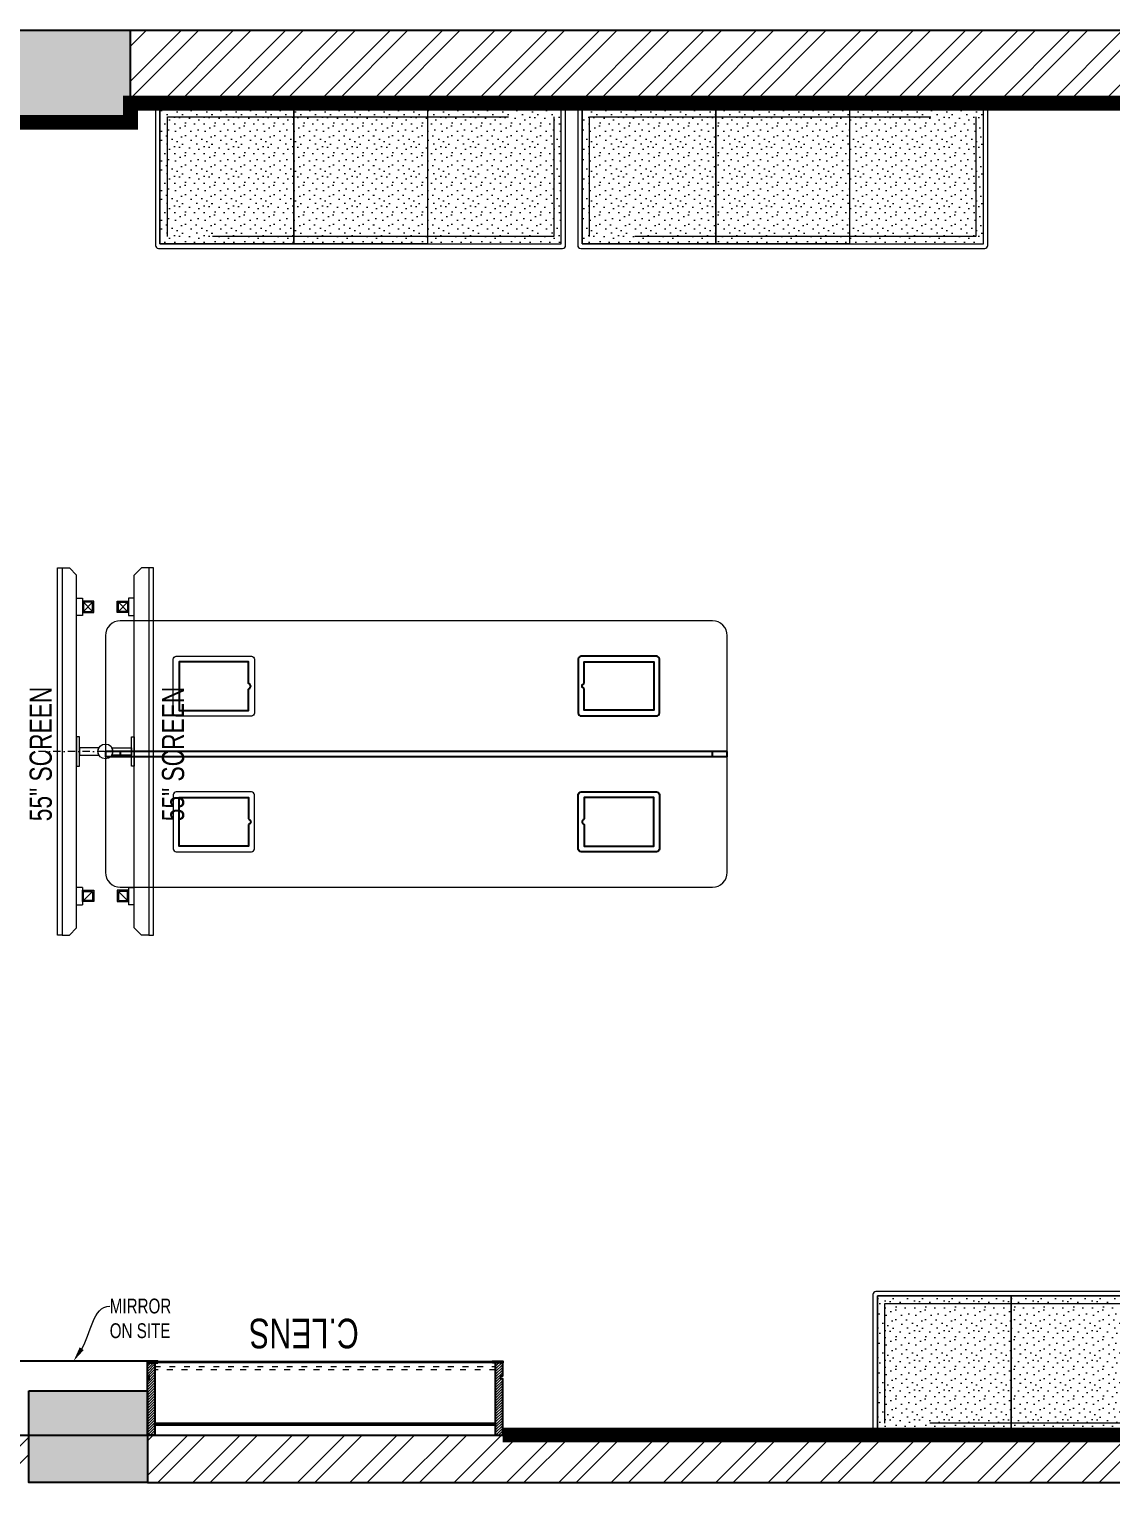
# Model space of a CAD drawing. Header units: feet. Extents: x 8814516 to 8843247, y -5932511 to -5925706.
# Drawn here: x 8831015 to 8834668, y -5930621 to -5925706 of the extents above; entities that cross this region are included whole.
import ezdxf
from ezdxf import colors
from ezdxf.entities.mleader import LeaderData, LeaderLine
from ezdxf.math import Vec2, Vec3

# ---------------------------------------------------------------- set-up
doc = ezdxf.new("R2010")
doc.units = ezdxf.units.FT
doc.header["$LTSCALE"] = 33
doc.header["$MEASUREMENT"] = 0
for name, pattern in [('ACAD_ISO03W100', [30, 12, -18]), ('DASHDOT2', [0.5, 0.25, -0.125, 0, -0.125]), ('HIDDEN2', [4.7625, 3.175, -1.5875])]:
    doc.linetypes.add(name, pattern=pattern)
doc.layers.add('A-WALL', color=1, linetype='Continuous')
doc.layers.add('column', color=10, linetype='Continuous')
for name, color, linetype, lineweight in [('A-WALL HATCH', 251, 'Continuous', 0), ('column hatch', 5, 'Continuous', 0), ('LENS-DIM', 252, 'Continuous', 5), ('LENS-HATCH', 251, 'Continuous', 5), ('LENS-TEXT', 31, 'Continuous', 5), ('LENS_PARTITION', 21, 'Continuous', 25), ('LK-EQPMT', 3, 'Continuous', 18), ('LK-FF&E FLOOR', 1, 'Continuous', 9), ('LK-FF&E WALL', 1, 'Continuous', 9), ('LK-IT', 3, 'Continuous', 18), ('LK-MIRROR', 133, 'Continuous', 13), ('LN-ELEVATION-1', 81, 'Continuous', 25), ('LN-ELEVATION-2', 103, 'Continuous', 20), ('LN-ELEVATION-3', 125, 'Continuous', 18), ('LN-ELEVATION-4', 145, 'Continuous', 13), ('LN-ELEVATION-5', 167, 'Continuous', 5), ('LN-HATCH', 251, 'Continuous', 0), ('PLANO-TXT', 252, 'Continuous', 5)]:
    doc.layers.add(name, color=color, linetype=linetype, lineweight=lineweight)
doc.styles.add('LK TXT', font='GILC____.TTF', dxfattribs={"height": 100})
doc.styles.get("Standard").update_dxf_attribs({"font": 'GILC____.TTF'})

# ---------------------------------------------------------------- blocks, each defined once
blk = doc.blocks.new('CLENS 1200')
at = {"layer": 'LN-HATCH', "ltscale": 0.5}
h = blk.add_hatch(dxfattribs=at)
h.set_pattern_fill('ANSI31', color=256, scale=2)
h.set_pattern_definition([(45, (4092853.4493, 1690921.992), (-4.4901280605, 4.4901280605), [])])
h.paths.add_polyline_path([(0, 250), (0, 60), (6, 60), (6, 50), (0, 50), (0, 6), (25, 6), (25, 250)])
h.paths.add_polyline_path([(1175, 210), (25, 210), (25, 216), (1175, 216)])
h.paths.add_polyline_path([(35, 6), (35, 0), (0, 0), (0, 6)])
h.paths.add_polyline_path([(1200, 250), (1200, 60), (1194, 60), (1194, 50), (1200, 50), (1200, 6), (1175, 6), (1175, 250)])
h.paths.add_polyline_path([(1165, 6), (1165, 0), (1200, 0), (1200, 6)])
at = {"layer": 'LN-ELEVATION-1', "ltscale": 0.5}
for points in [[(0, 250), (0, 60), (6, 60), (6, 50), (0, 50), (0, 6), (25, 6), (25, 250)], [(1200, 250), (1200, 60), (1194, 60), (1194, 50), (1200, 50), (1200, 6), (1175, 6), (1175, 250)], [(1175, 210), (25, 210), (25, 216), (1175, 216)], [(35, 6), (35, 0), (0, 0), (0, 6)], [(1165, 6), (1165, 0), (1200, 0), (1200, 6)]]:
    blk.add_lwpolyline(points, close=True, dxfattribs=at)
at = {"layer": 'LN-ELEVATION-3', "ltscale": 0.5}
for p, q in [((25, 250), (1175, 250)), ((35, 6), (1165, 6)), ((1165, 0), (35, 0))]:
    blk.add_line(p, q, dxfattribs=at)
at = {"layer": 'LN-ELEVATION-4', "linetype": 'ACAD_ISO03W100', "ltscale": 0.05}
blk.add_lwpolyline([(25, 30), (1175, 30), (1175, 18), (25, 18)], close=True, dxfattribs=at)
blk = doc.blocks.new('A$C547b97a2')
at = {"layer": 'A-WALL HATCH'}
h = blk.add_hatch(dxfattribs=at)
h.set_pattern_fill('ANSI32', color=256, scale=333)
h.set_pattern_definition([(45, (-3360310.43, 5510283.79), (-88.2999593, 88.2999593), []), (45, (-3360251.56, 5510283.79), (-88.2999593, 88.2999593), [])])
h.paths.add_polyline_path([(7258, 0), (2193, 0), (2193, -245), (7258, -245)])
h.paths.add_polyline_path([(13313, 0), (7668, 0), (7668, -245), (13313, -245)])
h.paths.add_polyline_path([(19393, 0), (13713, 0), (13713, -245), (19393, -245)])
h.paths.add_polyline_path([(25043, 5), (19803, 5), (19803, -245), (25043, -245)])
h.paths.add_polyline_path([(25603, -295), (25373, -295), (25373, -825), (25603, -825)])
h.paths.add_polyline_path([(25603, -1225), (25373, -1225), (25373, -3005), (24629, -3005), (24629, -3155), (25373, -3155), (25373, -4670), (23893, -4670), (23893, -3005), (23753, -3005), (23753, -4675), (19960, -4675), (19960, -4905), (23893, -4900), (25603, -4900), (25603, -3155)])
h.paths.add_polyline_path([(7290, -4745), (1800, -4745), (1800, -4910), (7290, -4910)])
h.paths.add_polyline_path([(13370, -4745), (7690, -4745), (7690, -4905), (13370, -4905)])
h.paths.add_polyline_path([(19540, -4745), (13770, -4745), (13770, -4905), (19540, -4905)])
at = {"layer": 'column hatch'}
h = blk.add_hatch(color=251, dxfattribs=at)
h.dxf.hatch_style = 1
h.paths.add_polyline_path([(25603, -825), (25043, -825), (25043, -1225), (25603, -1225)])
h.paths.add_polyline_path([(2193, 0), (1423, 0), (1423, -300), (2193, -300), (2193, -230)])
h.paths.add_polyline_path([(7668, 0), (7258, 0), (7258, -245), (7258, -310), (7668, -310), (7668, -245)])
h.paths.add_polyline_path([(13713, 0), (13313, 0), (13313, -245), (13313, -310), (13713, -310), (13713, -230)])
h.paths.add_polyline_path([(19803, 5), (19393, 0), (19393, -230), (19393, -295), (19803, -295), (19803, -225)])
h.paths.add_polyline_path([(25603, 5), (25043, 5), (25043, -225), (25043, -295), (25373, -295), (25603, -295)])
h.paths.add_polyline_path([(19960, -4675), (19960, -4605), (19540, -4605), (19540, -4675), (19540, -4905), (19960, -4905)])
h.paths.add_polyline_path([(13770, -4595), (13370, -4595), (13370, -4675), (13370, -4905), (13770, -4905), (13770, -4675)])
h.paths.add_polyline_path([(7690, -4675), (7690, -4605), (7290, -4605), (7290, -4680), (7290, -4910), (7690, -4905)])
h.paths.add_polyline_path([(1800, -4680), (1800, -4600), (1430, -4600), (1430, -4880), (1430, -4910), (1800, -4910)])
at = {"layer": 'A-WALL'}
for p, q in [((19393, 0), (13713, 0)), ((19393, -245), (13713, -245)), ((13770, -4745), (19540, -4745)), ((13770, -4905), (19540, -4905))]:
    blk.add_line(p, q, dxfattribs=at)
at = {"layer": 'column'}
for p, q in [((13713, 0), (13313, 0)), ((13713, -230), (13713, 0)), ((13713, -230), (13713, -310)), ((13713, -310), (13313, -310))]:
    blk.add_line(p, q, dxfattribs=at)
blk.add_lwpolyline([(13370, -4595), (13770, -4595), (13770, -4675), (13770, -4905), (13370, -4905), (13370, -4675)], close=True, dxfattribs=at)
blk = doc.blocks.new('3 seater Bench 1385')
at = {"layer": 'LENS-HATCH', "lineweight": 0}
h = blk.add_hatch(dxfattribs=at)
h.set_pattern_fill('STIP1', color=177, scale=100, angle=270, pattern_type=2)
h.set_pattern_definition([(270, (6617025.25, -170439.11), (100, -2e-13), [0, -100]), (270, (6617009.25, -170451.11), (100, -2e-13), [0, -100]), (270, (6616985.25, -170446.11), (100, -2e-13), [0, -100]), (270, (6616962.25, -170481.11), (100, -2e-13), [0, -100]), (270, (6616998.25, -170478.11), (100, -2e-13), [0, -100]), (270, (6617022.25, -170505.11), (100, -2e-13), [0, -100]), (270, (6617029.25, -170470.11), (100, -2e-13), [0, -100]), (270, (6616988.25, -170512.11), (100, -2e-13), [0, -100]), (270, (6616956.25, -170507.11), (100, -2e-13), [0, -100]), (270, (6616941.25, -170433.11), (100, -2e-13), [0, -100]), (270, (6616961.25, -170451.11), (100, -2e-13), [0, -100]), (270, (6616942.25, -170465.11), (100, -2e-13), [0, -100]), (270, (6617006.25, -170526.11), (100, -2e-13), [0, -100]), (270, (6616981.25, -170494.11), (100, -2e-13), [0, -100]), (270, (6617014.25, -170486.11), (100, -2e-13), [0, -100]), (270, (6617005.25, -170503.11), (100, -2e-13), [0, -100]), (270, (6616978.25, -170467.11), (100, -2e-13), [0, -100]), (270, (6617032.25, -170495.11), (100, -2e-13), [0, -100]), (270, (6616973.25, -170526.11), (100, -2e-13), [0, -100]), (270, (6616943.25, -170523.11), (100, -2e-13), [0, -100])])
h.paths.add_polyline_path([(677.5, 227.5), (225.8, 227.5), (225.8, -227.5), (677.5, -227.5)])
h.paths.add_polyline_path([(-225.8, 227.5), (225.8, 227.5), (225.8, -227.5), (-225.8, -227.5)])
h.paths.add_polyline_path([(-677.5, 227.5), (-225.8, 227.5), (-225.8, -227.5), (-677.5, -227.5)])
at = {"layer": 'LN-ELEVATION-2', "ltscale": 0.5}
for points in [[(-677.5, 227.5), (-225.8, 227.5), (-225.8, -227.5), (-677.5, -227.5)], [(-225.8, 227.5), (225.8, 227.5), (225.8, -227.5), (-225.8, -227.5)], [(677.5, 227.5), (225.8, 227.5), (225.8, -227.5), (677.5, -227.5)]]:
    blk.add_lwpolyline(points, close=True, dxfattribs=at)
at = {"layer": 'LN-ELEVATION-5', "ltscale": 0.5}
blk.add_lwpolyline([(682.5, 242.5), (-682.5, 242.5, 0.414214), (-692.5, 232.5), (-692.5, -232.5, 0.414214), (-682.5, -242.5), (682.5, -242.5, 0.414214), (692.5, -232.5), (692.5, 232.5, 0.414214)], format="xyb", close=True, dxfattribs=at)
blk.add_lwpolyline([(677.5, 227.5), (-677.5, 227.5), (-677.5, -227.5), (677.5, -227.5)], close=True, dxfattribs=at)
at = {"layer": 'LN-ELEVATION-5', "linetype": 'HIDDEN2', "ltscale": 11}
blk.add_lwpolyline([(-652.5, 202.5), (652.5, 202.5), (652.5, -202.5), (-652.5, -202.5)], close=True, dxfattribs=at)
blk = doc.blocks.new('I-PAD Frame')
at = {"color": 3, "linetype": 'Continuous'}
blk.add_lwpolyline([(357868.7, -232321.1), (358122.7, -232321.1, 0.414214), (358132.7, -232311.1), (358132.7, -232129.1, 0.414214), (358122.7, -232119.1), (357868.7, -232119.1, 0.414214), (357858.7, -232129.1), (357858.7, -232311.1, 0.414214)], format="xyb", close=True, dxfattribs=at)
at = {"color": 3, "linetype": 'Continuous', "lineweight": 25}
blk.add_lwpolyline([(358113.2, -232229.7), (358113.2, -232302.1), (357878.2, -232302.1), (357878.2, -232138.1), (358113.2, -232138.1), (358113.2, -232210.6, 0.327538), (358114.6, -232212.5, -0.733799), (358114.6, -232227.8, 0.327538)], format="xyb", close=True, dxfattribs=at)
blk = doc.blocks.new('Billing Counter 2100')
at = {"layer": 'LN-ELEVATION-1'}
for points in [[(1050, -441.5), (-1050, -441.5), (-1050, -458.5), (1050, -458.5)], [(-1000, -458.5), (1000, -458.5), (1000, -441.5), (-1000, -441.5)]]:
    blk.add_lwpolyline(points, close=True, dxfattribs=at)
at = {"layer": 'LN-ELEVATION-2'}
blk.add_lwpolyline([(-1000, -900), (1000, -900, 0.414214), (1050, -850), (1050, -50, 0.414214), (1000, 0), (-1000, 0, 0.414214), (-1050, -50), (-1050, -850, 0.414214)], format="xyb", close=True, dxfattribs=at)
at = {"color": 2, "linetype": 'Continuous', "xscale": -1, "rotation": 180}
blk.add_blockref('I-PAD Frame', (-358679.7, -232441.1), dxfattribs=at)
at = {"color": 2, "linetype": 'Continuous'}
blk.add_blockref('I-PAD Frame', (-358679.7, 231541.1), dxfattribs=at)
at = {"layer": 'LN-ELEVATION-1', "rotation": 180}
blk.add_blockref('I-PAD Frame', (358679.7, -232440.6), dxfattribs=at)
at = {"layer": 'LN-ELEVATION-1', "xscale": -1}
blk.add_blockref('I-PAD Frame', (358679.7, 231541.1), dxfattribs=at)
blk = doc.blocks.new('55INCH')
at = {"layer": 'LK-EQPMT', "ltscale": 12}
for p, q in [((2111558.8, 1135690.5), (2111583.2, 1135690.5)), ((2111583.2, 1135690.5), (2111607.7, 1135666)), ((2111607.7, 1134473.9), (2111607.7, 1135666)), ((2111607.7, 1135587.9), (2111627.2, 1135587.9)), ((2111627.2, 1135587.9), (2111627.2, 1135529.3)), ((2111627.2, 1135529.3), (2111607.7, 1135529.3)), ((2111627.2, 1134610.6), (2111607.7, 1134610.6)), ((2111627.2, 1134610.6), (2111627.2, 1134552)), ((2111607.7, 1134552), (2111627.2, 1134552)), ((2111558.8, 1134449.5), (2111583.2, 1134449.5)), ((2111583.2, 1134449.5), (2111607.7, 1134473.9))]:
    blk.add_line(p, q, dxfattribs=at)
at = {"layer": 'LK-EQPMT'}
for p, q in [((2111661.6, 1135543.3), (2111631, 1135573.9)), ((2111661.6, 1135573.9), (2111631, 1135543.3)), ((2111661.6, 1134597.1), (2111631, 1134566.5))]:
    blk.add_line(p, q, dxfattribs=at)
at = {"layer": 'LK-EQPMT', "ltscale": 12}
blk.add_lwpolyline([(2111542.6, 1135690.5), (2111558.8, 1135690.5), (2111558.8, 1134449.5), (2111542.6, 1134449.5)], close=True, dxfattribs=at)
at = {"layer": 'LK-EQPMT'}
for points in [[(2111627.2, 1135577.7), (2111627.2, 1135539.5), (2111665.4, 1135539.5), (2111665.4, 1135577.7)], [(2111631, 1135573.9), (2111631, 1135543.3), (2111661.6, 1135543.3), (2111661.6, 1135573.9)], [(2111627.2, 1134562.7), (2111627.2, 1134600.9), (2111665.4, 1134600.9), (2111665.4, 1134562.7)], [(2111631, 1134566.5), (2111631, 1134597.1), (2111661.6, 1134597.1), (2111661.6, 1134566.5)]]:
    blk.add_lwpolyline(points, close=True, dxfattribs=at)

msp = doc.modelspace()

# ---------------------------------------------------------------- linework, layer by layer
at = {"layer": 'LENS_PARTITION'}
msp.add_lwpolyline([(8831414.1, -5930206), (8830915.6, -5930206), (8830915.6, -5930456), (8831414.1, -5930456)], close=True, dxfattribs=at)
at = {"layer": 'LK-IT', "color": 1, "linetype": 'DASHDOT2', "ltscale": 3}
msp.add_line((8831517.1, -5928146.5), (8831028, -5928146.5), dxfattribs=at)
at = {"layer": 'LK-IT'}
for points in [[(8831175.1, -5928096.5), (8831175.1, -5928196.5), (8831185.1, -5928196.5), (8831185.1, -5928096.5)], [(8831370, -5928096.5), (8831370, -5928196.5), (8831360, -5928196.5), (8831360, -5928096.5)]]:
    msp.add_lwpolyline(points, close=True, dxfattribs=at)
for points in [[(8831250.9, -5928134), (8831185.1, -5928134), (8831185.1, -5928159), (8831250.9, -5928159, -0.267949), (8831250.9, -5928134, 1)], [(8831294.2, -5928134), (8831360, -5928134), (8831360, -5928159), (8831294.2, -5928159, 0.267949), (8831294.2, -5928134, -1)]]:
    msp.add_lwpolyline(points, format="xyb", dxfattribs=at)
at = {"layer": 'LK-IT', "color": 1}
msp.add_circle((8831272.5, -5928146.5), 25, dxfattribs=at)
at = {"layer": 'LK-MIRROR', "linetype": 'ACAD_ISO03W100', "ltscale": 0.05, "const_width": 50}
for points in [[(8830853.1, -5925956), (8830957.1, -5925956), (8830957.1, -5926021), (8831357.1, -5926021), (8831357.1, -5925956), (8835287.1, -5925956)], [(8835287.1, -5930456), (8832614.1, -5930456)]]:
    msp.add_lwpolyline(points, dxfattribs=at)

# ---------------------------------------------------------------- block references
at = {"layer": 'LENS-DIM', "color": 2}
msp.add_blockref('A$C547b97a2', (8817644.1, -5925711), dxfattribs=at)
at = {"layer": 'LK-FF&E FLOOR'}
for name, p in [('3 seater Bench 1385', (8832134, -5926204.5)), ('3 seater Bench 1385', (8833560, -5926204.5)), ('Billing Counter 2100', (8832322.5, -5927705)), ('3 seater Bench 1385', (8834557.1, -5930213.5))]:
    msp.add_blockref(name, p, dxfattribs=at)
at = {"layer": 'LK-FF&E WALL', "rotation": 180}
msp.add_blockref('CLENS 1200', (8832614.1, -5930206), dxfattribs=at)
at = {"layer": 'LK-IT'}
msp.add_blockref('55INCH', (6719567.5, -7063216.4), dxfattribs=at)
at = {"layer": 'LK-IT', "xscale": -1}
msp.add_blockref('55INCH', (10942977.6, -7063216.4), dxfattribs=at)

# ---------------------------------------------------------------- texts
at = {"layer": 'LENS-TEXT', "color": 0, "linetype": 'Continuous', "ltscale": 3, "char_height": 75, "width": 783.964, "attachment_point": 5, "rotation": 90, "style": 'LK TXT'}
for insert in [(8831054.3, -5928154.9), (8831501.3, -5928154.9)]:
    msp.add_mtext('\\pt225;55" SCREEN', dxfattribs=dict(at, insert=insert))
at = {"layer": 'PLANO-TXT', "linetype": 'Continuous', "ltscale": 3, "insert": (8831942.9, -5930112.1, -23744), "char_height": 100, "width": 149.547, "attachment_point": 5, "rotation": 180, "style": 'LK TXT'}
msp.add_mtext('C.LENS', dxfattribs=at)

# ---------------------------------------------------------------- leaders
at = {"layer": 'LENS-TEXT', "color": 7}
ml = msp.add_multileader_mtext('Standard', dxfattribs=at)
ml.set_content('\\pxqj,t3;{\\C0;MIRROR ON SITE}', color=1)
ml.set_leader_properties(color=256, linetype='ByLayer', lineweight=-1)
ml.build(insert=Vec2(0, 0))
ml.multileader.update_dxf_attribs({"leader_type": 2, "dogleg_length": 0.36, "arrow_head_size": 50})
ctx = ml.context
ctx.base_point, ctx.char_height, ctx.arrow_head_size, ctx.landing_gap_size, ctx.plane_origin = Vec3(8831286.8, -5930020.3), 50, 50, 0.09, Vec3(8832125.8, -5929557.7)
notes = []
notes.append((ctx, [(1, (1, 1, 0), (8831286.4, -5930020.3), (1, 0), 0.36, [(0, [(8831164.8, -5930206)], 0, [])])]))
ctx.mtext.insert, ctx.mtext.width, ctx.mtext.flow_direction = Vec3(8831286.9, -5929995), 237.261, 5
for ctx, leaders in notes:
    for number, flags, end, landing, length, lines in leaders:
        leader = LeaderData()
        leader.index, (leader.has_last_leader_line, leader.has_dogleg_vector, leader.attachment_direction) = number, flags
        leader.last_leader_point, leader.dogleg_vector, leader.dogleg_length = Vec3(end), Vec3(landing), length
        for number, points, colour, breaks in lines:
            line = LeaderLine()
            line.index, line.vertices, line.color, line.breaks = number, Vec3.list(points), colors.encode_raw_color(colour), breaks
            leader.lines.append(line)
        ctx.leaders.append(leader)

doc.saveas('drawing.dxf')
